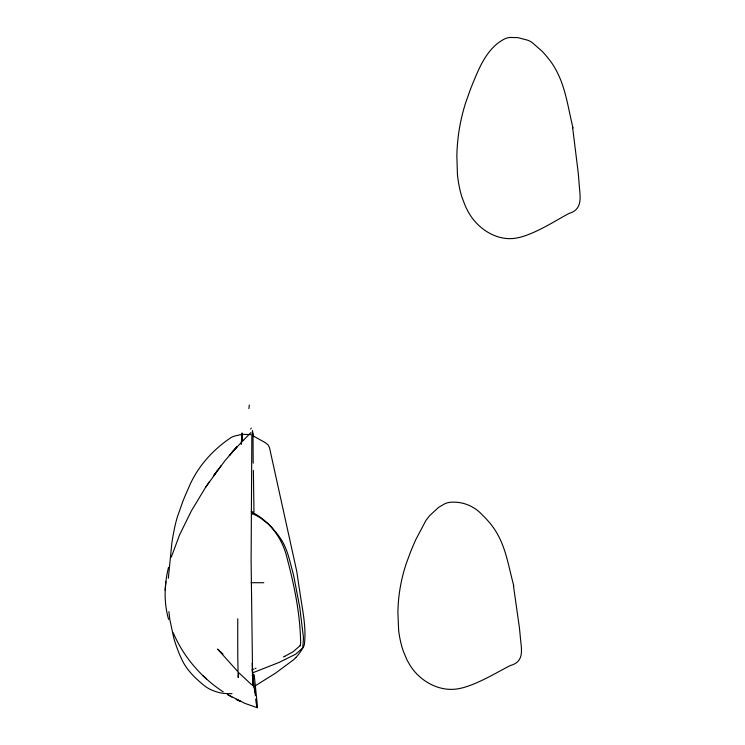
<?xml version="1.0" encoding="UTF-8"?>
<svg xmlns="http://www.w3.org/2000/svg" width="745" height="745" viewBox="0 0 745 745"><rect width="100%" height="100%" fill="white"/><g stroke="black" fill="none" stroke-linecap="round" stroke-linejoin="round"><path stroke-width="1.12" d="M168.5 567.383C164.31 584.387 163.686 602.463 168.603 619.384M241.222 444.486L242.069 432.929L242.442 437.538A158.685 9.21 89.5 0 1 242.591 440.37M168.351 578.278L171.769 543.822A252.49 252.49 0 0 1 173.082 535.469L174.824 526.687A147.286 147.286 0 0 1 177.394 516.881L182.86 501.348A277.634 277.634 0 0 1 188.234 488.748C196.717 467.655 212.409 449.943 231.229 437.455A20.469 20.469 0 0 1 234.796 435.993L239.769 434.856A52.159 52.159 0 0 1 243.54 434.372L250.32 434.549M300.635 642.693C300.235 613.88 294.247 585.235 286.899 557.428C282.364 538.216 269.383 520.69 251.512 512.001M251.838 436.123L251.112 560.575L252.481 666.822M238.856 672.428L238.158 677.475L237.804 658.794A239.545 13.904 89.5 0 1 237.748 646.567L237.73 629.59A201.485 11.697 89.5 0 1 237.767 618.788M165.167 590.217L165.911 581.547M252.061 433.739L252.266 432.175M171.275 557.167L179.629 534.761L191.372 510.912L205.471 487.528L221.107 465.709M300.002 645.757L293.279 651.614L285.093 656.149M205.471 487.528L209.233 481.978M217.149 470.859L213.452 475.971L225.214 460.419L237.161 446.581L229.292 455.567L233.185 450.986M233.241 450.921L250.72 432.715M227.43 694.508L244.891 703.373L257.249 707.713L257.444 707.024A12.069 0.568 82.4 0 0 257.397 705.636M253.365 687.002L275.399 673.229L293.688 659.679A35.816 35.816 0 0 0 295.83 657.565M284.823 656.271L283.351 656.941M252.564 430.983L252.965 434.288M252.173 663.329L252.648 673.126M256.038 668.218L255.349 668.479M254.092 668.945L252.136 669.653M252.341 672.94L278.891 662.519L295.709 654.185L302.731 647.936L303.438 638.893A36.999 36.999 0 0 0 303.327 636.454L299.779 607.501L293.94 577.021A214.318 214.318 0 0 0 292.86 572.356C289.582 560.603 287.337 548.059 280.092 537.927A99.43 99.43 0 0 0 277.038 533.662L271.515 527.106A60.112 60.112 0 0 0 268.116 523.819L260.61 518.026A50.157 50.157 0 0 0 256.047 515.382L252.49 513.715M252.099 675.37L254.194 674.849L257.388 705.571M251.056 582.72L263.804 582.72M251.13 511.88L253.961 512.057L253.393 470.486M251.13 434.763L265.248 442.623L267.93 444.746L269.439 447.41L296.426 569.823A167.914 167.914 0 0 1 297.134 573.827L299.09 587.135A120.83 120.83 0 0 0 299.63 590.245C302.042 608.125 306.54 626.405 304.388 644.472A14.332 14.332 0 0 1 303.69 646.418L301.716 649.91A56.843 56.843 0 0 1 295.858 657.593M257.267 707.731L256.801 706.8M236.444 699.462L240.43 701.362L236.174 699.322M227.644 694.61L231.909 697.078M223.183 691.854C201.383 677.522 183.493 656.96 173.296 632.868M222.951 654.026L217.577 649.081L237.301 671.012M251.67 684.767L239.732 673.582M202.724 675.454L206.598 679.068M513.836 585.989C508.891 568.156 506.33 549.074 496.766 532.899A69.201 69.201 0 0 0 495.537 530.85A71.669 71.669 0 0 0 490.191 523.372L485.889 518.52A111.415 111.415 0 0 0 482.155 514.786C474.053 505.827 461.853 501.04 449.822 502.363A19.947 19.947 0 0 0 445.165 503.573L438.526 507.41L430.061 515.261A56.294 56.294 0 0 0 425.833 520.662L415.859 539.492A316.392 316.392 0 0 0 410.672 551.626L406.183 563.769A161.507 161.507 0 0 0 403.846 571.434A164.952 164.952 0 0 0 400.065 588.457A154.858 154.858 0 0 0 398.817 597.555L398.519 600.628A174.963 174.963 0 0 0 397.886 612.614L398.64 630.279A105.315 105.315 0 0 0 399.897 638.39L400.68 642.041A90.247 90.247 0 0 0 403.445 651.54L406.975 659.856A41.878 41.878 0 0 0 408.428 662.454C417.694 680.157 439.075 692.794 459.181 688.566A61.174 61.174 0 0 0 463.828 687.495C480.301 682.588 495.053 673.415 510.232 665.564C524.387 661.756 521.649 650.096 520.448 638.502A439.559 439.559 0 0 0 519.377 627.486L513.407 585.393M573.026 127.991C568.212 108.789 565.902 88.404 556.403 70.728A75.813 75.813 0 0 0 555.202 68.521A79.492 79.492 0 0 0 553.908 66.324A76.437 76.437 0 0 0 549.903 60.419L545.657 55.167A116.276 116.276 0 0 0 541.95 51.107L532.005 42.409A27.816 27.816 0 0 0 527.86 40.249L517.877 37.623L509.72 37.446A18.811 18.811 0 0 0 505.063 38.703C489.865 46.153 481.652 62.114 475.44 77.07A354.248 354.248 0 0 0 470.16 90.08L465.56 103.099A183.652 183.652 0 0 0 463.157 111.322A188.885 188.885 0 0 0 459.227 129.602A178.446 178.446 0 0 0 457.905 139.38L457.588 142.677A202.314 202.314 0 0 0 456.843 155.565L457.449 174.572A121.351 121.351 0 0 0 458.631 183.307L459.786 189.109A101.73 101.73 0 0 0 462.068 197.5L465.523 206.477A46.19 46.19 0 0 0 466.957 209.28C475.534 227.663 496.766 242.321 517.477 237.832A57.477 57.477 0 0 0 522.143 236.733C538.793 231.546 553.526 221.842 568.733 213.564C583.382 209.298 580.02 196.512 579.182 184.555A507.885 507.885 0 0 0 578.204 172.691L572.598 127.348M256.643 706.009L255.665 699.127M254.753 692.049L252.201 670.016M252.378 667.296L252.788 685.698L252.648 673.331M253.188 463.176L253.021 437.529M250.702 429.101A36.486 5.755 83.5 0 1 251.261 428.058M252.285 431.243A14.416 0.745 -87.8 0 1 252.555 431.122M253.002 433.748A33.86 1.49 -87.3 0 1 253.067 436.905M248.914 408.605A115.903 6.025 86.9 0 1 249.333 405.029M256.811 706.949A24.641 0.68 85.8 0 1 256.736 707.182M255.367 695.625A85.442 1.788 84.1 0 1 254.455 688.445M300.58 642.693A10.7 10.7 0 0 1 300.095 645.785M251.4 513.249A20.329 20.329 0 0 1 252.723 513.836M168.929 611.589A243.652 243.652 0 0 0 169.879 619.765L173.874 638.381A181.845 181.845 0 0 0 175.941 644.928L178.847 652.788A87.333 87.333 0 0 0 180.942 657.453C185.756 669.308 195.078 678.22 204.866 686.071A27.723 27.723 0 0 0 206.598 687.29A34.512 34.512 0 0 0 211.748 690.056L214.066 690.978A63.26 63.26 0 0 0 216.413 691.788L219.542 692.692A24.771 24.771 0 0 0 221.293 693.036A44.188 44.188 0 0 0 224.748 693.446A60.205 60.205 0 0 0 229.805 693.642A79.873 79.873 0 0 0 232.002 693.614"/></g></svg>
